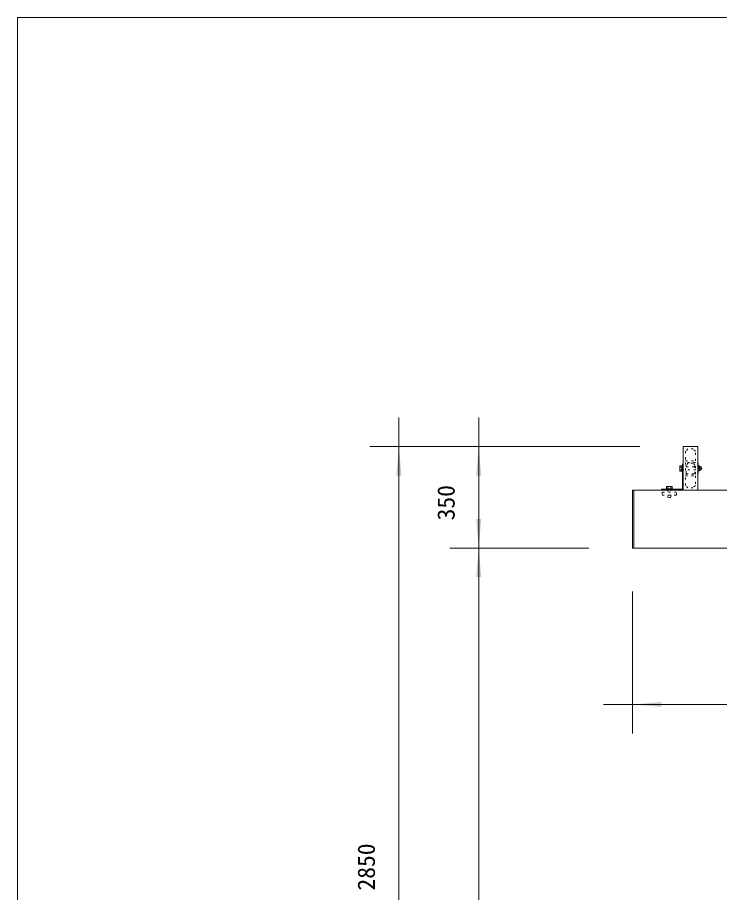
# Model space of a CAD drawing. Units: millimetres, scale not verified. Extents: x -9750 to 9750, y -6875 to 6875.
# Drawn here: x -9750 to -7331, y 3858 to 6875 of the extents above; entities that cross this region are included whole.
import ezdxf
from ezdxf.enums import TextEntityAlignment as Align

# ---------------------------------------------------------------- set-up
doc = ezdxf.new("R2010")
doc.units = ezdxf.units.MM
doc.header["$LTSCALE"] = 50
doc.linetypes.add('USER5', pattern=[0.416565, 0.138855, -0.27771])
doc.layers.add('0-1_IMPORTED', color=30, linetype='Continuous', lineweight=18)
doc.styles.add('ＭＳ ゴシック', font='')
doc.styles.get('ＭＳ ゴシック').set_extended_font_data('MS Gothic')

msp = doc.modelspace()

# ---------------------------------------------------------------- linework, layer by layer
at = {"layer": '0-1_IMPORTED', "color": 1}
for p, q in [((-8435.61, 5495.11), (-8435.61, 5395.11)), ((-8160.61, 5395.11), (-8160.61, 5495.11)), ((-7605.72, 5395.11), (-8535.61, 5395.11)), ((-8435.61, 5395.11), (-8435.61, 2545.11)), ((-7605.72, 5395.11), (-8260.61, 5395.11)), ((-8160.61, 5045.11), (-8160.61, 5395.11)), ((-8160.61, 5045.11), (-8160.61, 5145.11)), ((-7780.72, 5045.11), (-8260.61, 5045.11)), ((-7780.72, 5045.11), (-8260.61, 5045.11)), ((-8160.61, 2545.11), (-8160.61, 5045.11)), ((-8160.61, 4945.11), (-8160.61, 5045.11)), ((-7630.72, 4895.11), (-7630.72, 4405.99)), ((-7730.72, 4505.99), (-7630.72, 4505.99)), ((-7630.72, 4505.99), (-4130.72, 4505.99))]:
    msp.add_line(p, q, dxfattribs=at)
at = {"layer": '0-1_IMPORTED'}
for p, q in [((-7460.32, 5324.73), (-7466.11, 5324.73)), ((-7466.11, 5315.49), (-7460.32, 5315.49)), ((-7399.93, 5320.11), (-7403.5, 5320.11)), ((-7399.22, 5312.96), (-7399.22, 5327.26)), ((-7508.59, 5257.11), (-7508.59, 5250.11)), ((-7498.84, 5257.11), (-7498.84, 5250.11)), ((-7625.72, 5245.11), (-7625.72, 5045.11))]:
    msp.add_line(p, q, dxfattribs=at)
for points in [[(-9750, 6875), (9750, 6875), (9750, -6875), (-9750, -6875)], [(-7405.72, 5395.11), (-7455.72, 5395.11), (-7455.72, 5245.11), (-7405.72, 5245.11)], [(-7455.72, 5335.11), (-7455.72, 5245.11), (-7530.72, 5245.11), (-7530.72, 5248.11), (-7458.72, 5248.11), (-7458.72, 5335.11)], [(-7460.32, 5310.87), (-7466.11, 5310.87), (-7466.83, 5312.11), (-7466.83, 5328.11), (-7466.11, 5329.35), (-7460.32, 5329.35)], [(-7458.72, 5329.11), (-7460.32, 5329.11), (-7460.32, 5311.11), (-7458.72, 5311.11)], [(-7405.72, 5337.61), (-7404.22, 5337.61), (-7404.22, 5302.61), (-7405.72, 5302.61)], [(-7404.22, 5329.11), (-7399.22, 5329.11), (-7399.22, 5311.11), (-7404.22, 5311.11)], [(-7495.22, 5257.11), (-7493.92, 5256.36), (-7493.92, 5250.11), (-7513.52, 5250.11), (-7513.52, 5256.36), (-7512.22, 5257.11)], [(-7630.72, 5245.11), (-630.72, 5245.11), (-630.72, 5045.11), (-7630.72, 5045.11)], [(-7492.72, 5250.11), (-7492.72, 5248.11), (-7514.72, 5248.11), (-7514.72, 5250.11)]]:
    msp.add_lwpolyline(points, close=True, dxfattribs=at)
at = {"layer": '0-1_IMPORTED', "linetype": 'USER5'}
for points in [[(-7447.72, 5379.11), (-7447.72, 5346.11), (-7413.72, 5346.11), (-7413.72, 5379.11), (-7421.72, 5387.11), (-7439.72, 5387.11)], [(-7447.72, 5340.11), (-7447.72, 5300.11), (-7413.72, 5300.11), (-7413.72, 5340.11)], [(-7445.72, 5331.78), (-7445.72, 5301.61), (-7415.72, 5301.61), (-7415.72, 5331.78), (-7422.54, 5338.61), (-7438.89, 5338.61)], [(-7447.72, 5261.11), (-7447.72, 5294.11), (-7413.72, 5294.11), (-7413.72, 5261.11), (-7421.72, 5253.11), (-7439.72, 5253.11)], [(-7478.72, 5238.11), (-7528.72, 5238.11), (-7528.72, 5228.11), (-7478.72, 5228.11)], [(-7498.72, 5250.11), (-7498.72, 5220.11), (-7508.72, 5220.11), (-7508.72, 5250.11)]]:
    msp.add_lwpolyline(points, close=True, dxfattribs=at)
msp.add_lwpolyline([(-7460.32, 5315.11), (-7396.62, 5315.11), (-7395.32, 5316.41), (-7395.32, 5323.81), (-7396.62, 5325.11), (-7460.32, 5325.11)], dxfattribs=at)
at = {"layer": '0-1_IMPORTED'}
for start, end in [(360, 90), (270, 360)]:
    msp.add_arc((-7399.22, 5320.11), 7.15, start, end, dxfattribs=at)
at = {"layer": '0-1_IMPORTED', "color": 1}
for points in [[(-8435.61, 5395.11), (-8426.86, 5295.12), (-8444.36, 5295.12)], [(-8160.61, 5395.11), (-8151.86, 5295.12), (-8169.36, 5295.12)], [(-8160.61, 5045.11), (-8169.36, 5145.1), (-8151.86, 5145.1)], [(-8160.61, 5045.11), (-8151.86, 4945.12), (-8169.36, 4945.12)], [(-7630.72, 4505.99), (-7530.72, 4514.73), (-7530.72, 4497.24)]]:
    msp.add_solid(points, dxfattribs=at)

# ---------------------------------------------------------------- texts
at = {"layer": '0-1_IMPORTED', "color": 7, "style": 'ＭＳ ゴシック'}
for s, p in [('350', (-8225.42, 5140.74)), ('2850', (-8500.42, 3864.28))]:
    msp.add_text(s, height=59.71, rotation=90, dxfattribs=at).set_placement(p, align=Align.BOTTOM_LEFT)

doc.saveas('drawing.dxf')
